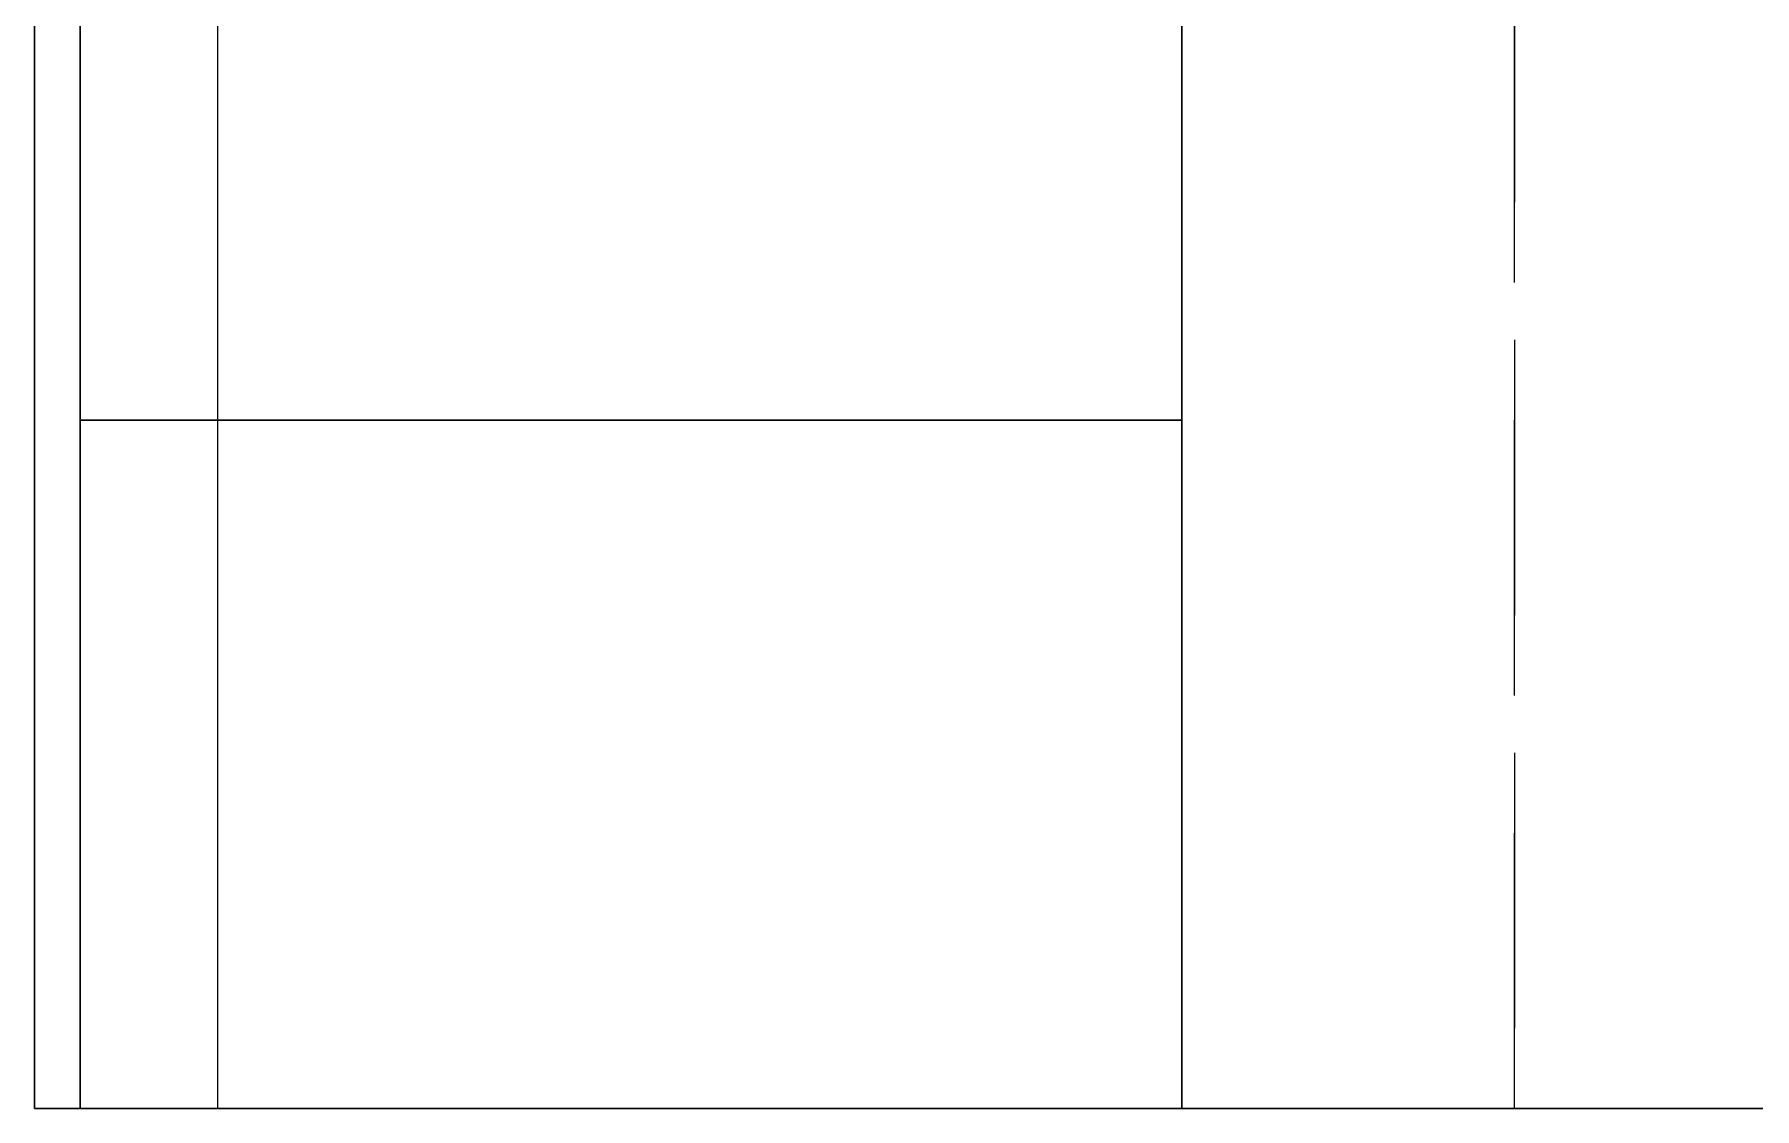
# Model space of a CAD drawing. Header units: inches. Extents: x 6 to 8416, y -388 to 6104.
# Drawn here: x 7740.67 to 7778.14, y 1067.19 to 1090.59 of the extents above; entities that cross this region are included whole.
import ezdxf

# ---------------------------------------------------------------- set-up
doc = ezdxf.new("R2010")
doc.units = ezdxf.units.IN
doc.header["$MEASUREMENT"] = 0
doc.linetypes.add('Hidden 1_8_', pattern=[9, 6, -3])
doc.layers.add('A-GENM', color=13, linetype='Continuous', lineweight=18)
doc.layers.add('Q-CASE', color=31, linetype='Continuous', lineweight=18)

# ---------------------------------------------------------------- blocks, each defined once
blk = doc.blocks.new('GM IS - Type B_7 - AM - Non-Recessed at Panel - 60-3_4_ Counter to Counter-16978664-LEVEL 3 - PLAN Copy 1 Copy 1')
at = {"layer": 'A-GENM', "lineweight": 9}
for p, q in [((-19.5, 85.75), (-19.5, 128)), ((-19.5, 128), (-19.5, 85.75)), ((-132.5, 85.75), (-19.5, 85.75)), ((-19.5, 85.75), (-132.5, 85.75))]:
    blk.add_line(p, q, dxfattribs=at)
at = {"layer": 'A-GENM', "linetype": 'Hidden 1_8_', "lineweight": 9}
for p, q in [((-19.5, 118), (-122.75, 118)), ((-19.5, 118), (-122.75, 118)), ((-99.25, 118), (-19.5, 118)), ((-19.5, 110.75), (-19.5, 118)), ((-19.5, 118), (-19.5, 110.75)), ((-19.5, 110.75), (-19.5, 118)), ((-115.5, 110.75), (-19.5, 110.75)), ((-19.5, 110.75), (-115.5, 110.75)), ((-115.5, 110.75), (-19.5, 110.75))]:
    blk.add_line(p, q, dxfattribs=at)
blk = doc.blocks.new('CW - LW - 4 Drawers - AM - 15_ W x 24_ D x H - 6_ Top Drawer-8870384-LEVEL 3 - PLAN Copy 1 Copy 1')
at = {"layer": 'Q-CASE', "lineweight": 9}
for p, q in [((-21.762, 0), (-21.762, 24)), ((-21.762, 24), (-21.762, 0)), ((-21.762, 24), (-6.762, 24)), ((-21.762, 24), (-6.762, 24)), ((-21.762, 24), (-6.762, 24)), ((-6.762, 0), (-6.762, 24)), ((-6.762, 24), (-6.762, 0)), ((-21.762, 0), (-21.762, 21)), ((-21.762, 21), (-21.762, 0)), ((-21.762, 21), (-6.762, 21)), ((-21.762, 21), (-6.762, 21)), ((-6.762, 0), (-6.762, 21)), ((-6.762, 21), (-6.762, 0)), ((-6.762, 0), (-21.762, 0)), ((-21.762, 0), (-6.762, 0)), ((-6.762, 0), (-21.762, 0)), ((-21.762, 0), (-6.762, 0))]:
    blk.add_line(p, q, dxfattribs=at)
at = {"layer": 'Q-CASE', "lineweight": 25}
for p, q in [((-6.762, 24), (-21.762, 24)), ((-21.762, 24), (-21.762, 0)), ((-6.762, 0), (-6.762, 24)), ((-21.762, 0), (-6.762, 0))]:
    blk.add_line(p, q, dxfattribs=at)
blk = doc.blocks.new('CW - LW - 4 Drawers - AM - 15_ W x 24_ D x H - 6_ Top Drawer-V798-LEVEL 3 - PLAN Copy 1 Copy 1')
at = {"layer": 'Q-CASE', "lineweight": 9}
for p, q in [((-21.762, 0), (-21.762, 24)), ((-21.762, 24), (-21.762, 0)), ((-21.762, 24), (-6.762, 24)), ((-21.762, 24), (-6.762, 24)), ((-21.762, 24), (-6.762, 24)), ((-6.762, 0), (-6.762, 24)), ((-6.762, 24), (-6.762, 0)), ((-21.762, 0), (-21.762, 21)), ((-21.762, 21), (-21.762, 0)), ((-21.762, 21), (-6.762, 21)), ((-21.762, 21), (-6.762, 21)), ((-6.762, 0), (-6.762, 21)), ((-6.762, 21), (-6.762, 0)), ((-6.762, 0), (-21.762, 0)), ((-21.762, 0), (-6.762, 0)), ((-6.762, 0), (-21.762, 0)), ((-21.762, 0), (-6.762, 0))]:
    blk.add_line(p, q, dxfattribs=at)
at = {"layer": 'Q-CASE', "lineweight": 25}
for p, q in [((-6.762, 24), (-21.762, 24)), ((-21.762, 24), (-21.762, 0)), ((-6.762, 0), (-6.762, 24)), ((-21.762, 0), (-6.762, 0))]:
    blk.add_line(p, q, dxfattribs=at)

msp = doc.modelspace()

# ---------------------------------------------------------------- block references
at = {"layer": 'A-GENM', "linetype": 'Hidden 1_8_', "lineweight": 9, "rotation": 269.9999999999999}
msp.add_blockref('GM IS - Type B_7 - AM - Non-Recessed at Panel - 60-3_4_ Counter to Counter-16978664-LEVEL 3 - PLAN Copy 1 Copy 1', (7654.91533733, 1047.68577679), dxfattribs=at)
at = {"layer": 'Q-CASE', "rotation": 90.00000000000007}
for name, p in [('CW - LW - 4 Drawers - AM - 15_ W x 24_ D x H - 6_ Top Drawer-V798-LEVEL 3 - PLAN Copy 1 Copy 1', (7765.66533733, 1103.94807187)), ('CW - LW - 4 Drawers - AM - 15_ W x 24_ D x H - 6_ Top Drawer-8870384-LEVEL 3 - PLAN Copy 1 Copy 1', (7765.66533733, 1088.94807187))]:
    msp.add_blockref(name, p, dxfattribs=at)

doc.saveas('drawing.dxf')
